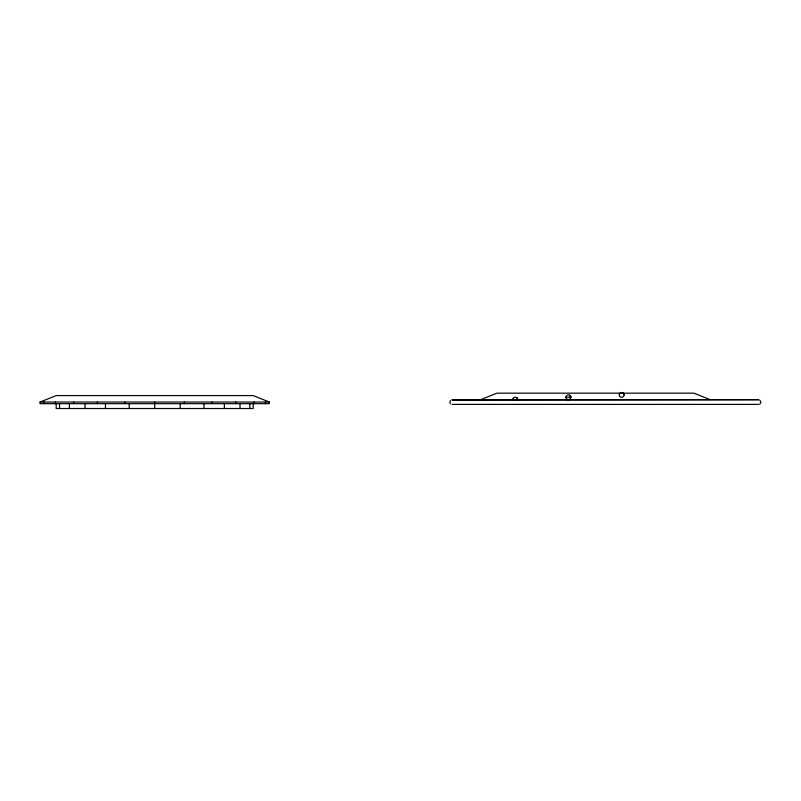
<?xml version="1.0" encoding="UTF-8"?>
<svg xmlns="http://www.w3.org/2000/svg" width="801" height="801" viewBox="0 0 801 801"><rect width="100%" height="100%" fill="white"/><g stroke="black" fill="none" stroke-linecap="round" stroke-linejoin="round"><path stroke-width="1.2" d="M512.91 400.25A2.413 2.363 -56.8 0 1 512.84 399.629L512.87 399.008M570.702 396.685A2.423 2.403 -56.8 0 1 568.63 399.679A2.423 2.403 -56.8 0 1 565.957 397.246L566.067 396.675M619.614 396.105L619.353 394.282M516.925 397.937L516.425 397.536L517.636 399.629A2.423 2.423 0 0 0 515.213 397.206A2.423 2.423 0 0 0 512.79 399.629M570.743 396.675L569.611 395.203L570.823 397.306L565.987 397.306A2.423 2.423 0 0 1 568.4 394.883A2.423 2.423 0 0 1 570.823 397.306M623.408 393.211L622.908 392.81L624.069 394.903A2.443 2.433 0 0 1 622.267 397.216L621.646 397.306A2.443 2.433 0 0 1 619.493 396.054M450.442 400.59L449.772 402.202L450.442 403.814M759.809 404.175L760.95 402.202L759.809 400.23M517.286 398.437L516.525 397.626M40.05 402.052L56.2 395.584L253.206 395.584L269.356 402.052L269.356 403.674L40.05 403.674L40.05 402.052L269.356 402.052M480.78 399.629L496.93 393.161L693.936 393.161L710.087 399.629M452.054 404.395L758.677 404.395M517.306 398.417L517.556 399.008A2.413 2.363 -56.8 0 1 517.496 400.25M265.451 402.052L265.451 403.674M253.997 402.052L253.997 403.674M253.206 403.674L253.206 408.51L56.2 408.51L56.2 403.674M249.852 403.674L249.852 408.51M240.01 403.674L240.01 408.51M235.774 402.052L235.774 403.674M224.36 403.674L224.36 408.51M212.025 402.052L212.025 403.674M203.955 403.674L203.955 408.51M184.38 402.052L184.38 403.674M180.195 403.674L180.195 408.51M154.703 402.052L154.703 408.51M129.211 403.674L129.211 408.51M125.026 402.052L125.026 403.674M105.452 403.674L105.452 408.51M97.372 402.052L97.372 403.674M85.046 403.674L85.046 408.51M73.632 402.052L73.632 403.674M69.397 403.674L69.397 408.51M59.554 403.674L59.554 408.51M55.409 402.052L55.409 403.674M43.955 402.052L43.955 403.674M619.273 394.903A2.423 2.423 0 0 1 621.696 392.49A2.423 2.423 0 0 1 624.119 394.903M758.677 399.699L452.054 399.919L758.677 399.699"/></g></svg>
